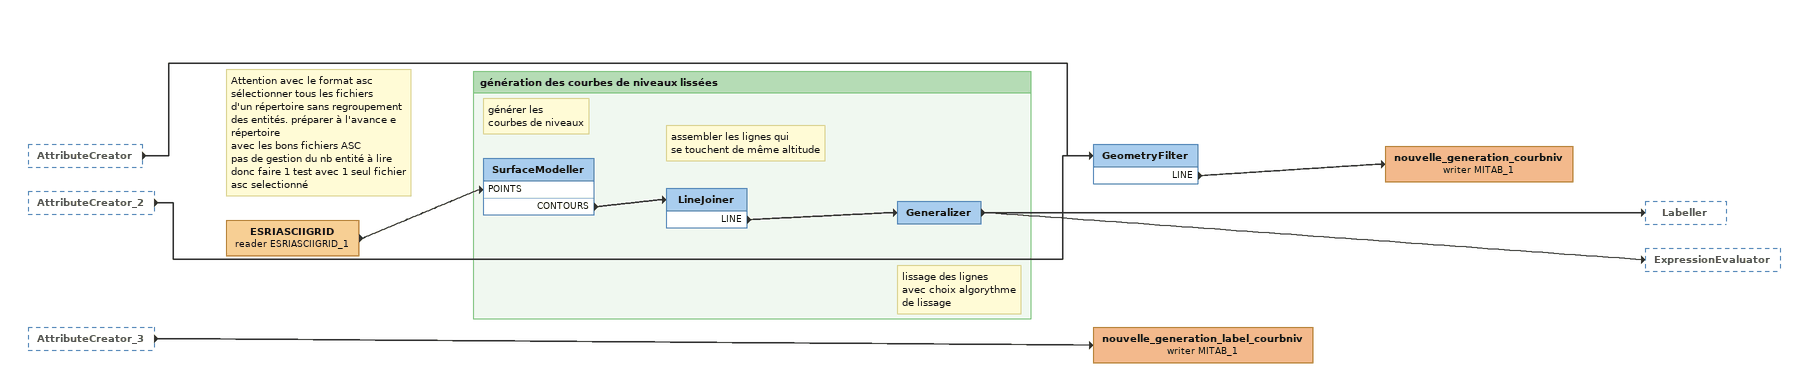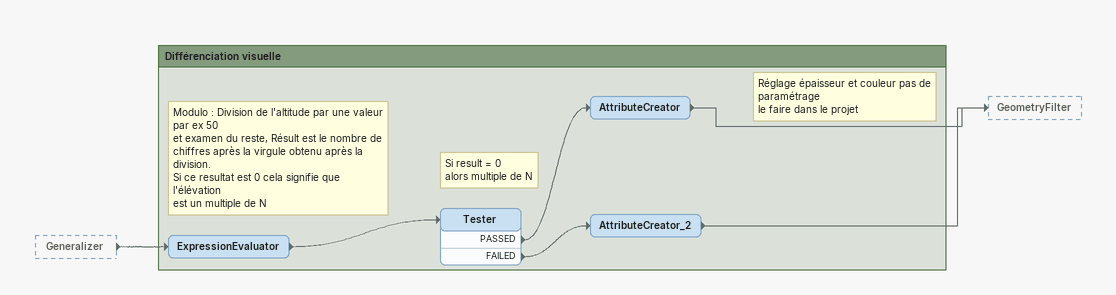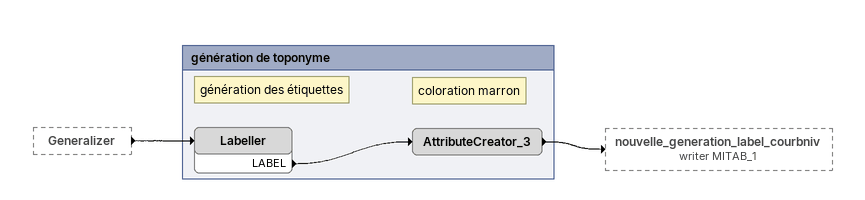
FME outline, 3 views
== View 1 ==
AttributeCreator [outside]
    -> GeometryFilter
AttributeCreator_2 [outside]
    -> GeometryFilter
AttributeCreator_3 [outside]
    -> nouvelle_generation_label_courbniv (writer MITAB_1)
Note: Attention avec le format asc / sélectionner tous les fichiers / d'un répertoire sans regroupement / des entités. préparer à l'avance e répertoire / avec les bons fichiers ASC / pas de gestion du nb entité à lire / donc faire 1 test avec 1 seul fichier asc selectionné
ESRIASCIIGRID (reader ESRIASCIIGRID_1)
    -> SurfaceModeller [POINTS]
GeometryFilter
    LINE -> nouvelle_generation_courbniv (writer MITAB_1)
nouvelle_generation_courbniv (writer MITAB_1)
nouvelle_generation_label_courbniv (writer MITAB_1)

Bookmark: génération des courbes de niveaux lissées
Note: générer les / courbes de niveaux
SurfaceModeller
    CONTOURS -> LineJoiner
Note: assembler les lignes qui / se touchent de même altitude
LineJoiner
    LINE -> Generalizer
Note: lissage des lignes / avec choix algorythme / de lissage
Generalizer
    -> Labeller
    -> ExpressionEvaluator

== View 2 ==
Generalizer [outside]
    -> ExpressionEvaluator

Bookmark: Différenciation visuelle
Note: Modulo : Division de l'altitude par une valeur par ex 50 / et examen du reste, Résult est le nombre de / chiffres après la virgule obtenu après la division. / Si ce resultat est 0 cela signifie que l'élévation / est un multiple de N
ExpressionEvaluator
    -> Tester
Note: Si result = 0 / alors multiple de N
Tester
    PASSED -> AttributeCreator
    FAILED -> AttributeCreator_2
Note: Réglage épaisseur et couleur pas de paramétrage / le faire dans le projet
AttributeCreator
    -> GeometryFilter
AttributeCreator_2
    -> GeometryFilter

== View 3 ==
Generalizer [outside]
    -> Labeller

Bookmark: génération de toponyme
Note: génération des étiquettes
Labeller
    LABEL -> AttributeCreator_3
Note: coloration marron
AttributeCreator_3
    -> nouvelle_generation_label_courbniv (writer MITAB_1)
